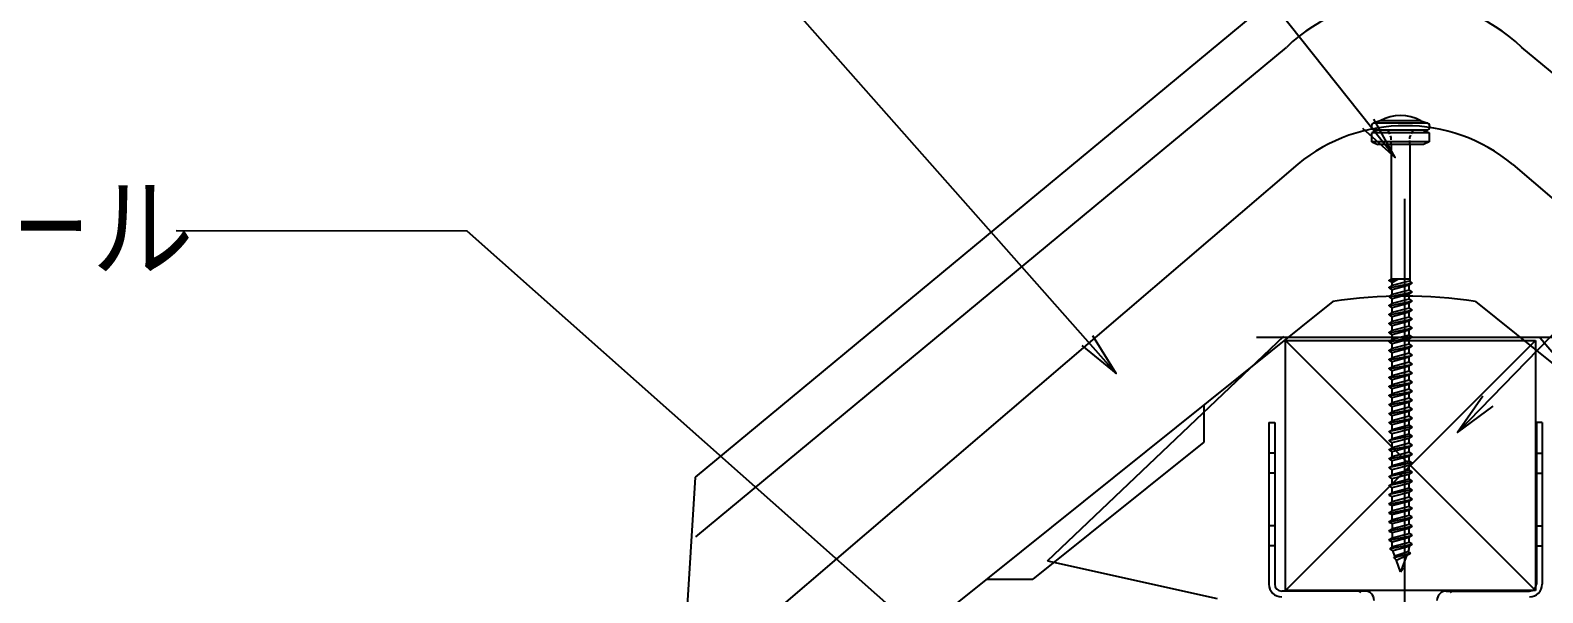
# Model space of a CAD drawing. Extents: x -1727 to 4652, y -2317 to 2357.
# Drawn here: x 3487.6 to 3747.7, y 662.1 to 758.9 of the extents above; entities that cross this region are included whole.
import ezdxf

# ---------------------------------------------------------------- set-up
doc = ezdxf.new("R2010")
doc.units = 0
doc.header["$LTSCALE"] = 5
doc.linetypes.add('DASHDOT', pattern=[43, 40, -1, 1, -1])
doc.linetypes.add('DASHED', pattern=[7, 6, -1])
for name, color, linetype in [('0-1', 7, 'CONTINUOUS'), ('0-2', 7, 'CONTINUOUS'), ('0-3', 7, 'CONTINUOUS'), ('0-4', 7, 'CONTINUOUS')]:
    doc.layers.add(name, color=color, linetype=linetype)
doc.styles.get("Standard").update_dxf_attribs({"font": 'txt.shx', "bigfont": 'extfont.shx'})

msp = doc.modelspace()

# ---------------------------------------------------------------- linework, layer by layer
at = {"layer": '0-1', "color": 4, "linetype": 'CONTINUOUS'}
for p, q in [((3718.241, 742.3916), (3718.2411, 742.1915)), ((3719.316, 741.6916), (3718.3162, 741.1916)), ((3728.1661, 741.1934), (3718.3162, 741.1916)), ((3718.3165, 739.6916), (3718.3162, 741.1916)), ((3719.7409, 743.2919), (3718.5688, 742.8615)), ((3727.741, 742.8931), (3718.741, 742.8915)), ((3727.7412, 741.6931), (3718.7412, 741.6915)), ((3726.7408, 743.2931), (3719.7409, 743.2919)), ((3721.3892, 741.002), (3721.0902, 741.6919)), ((3725.1062, 741.0326), (3725.3922, 741.6927)), ((3726.7408, 743.2931), (3727.9129, 742.8631)), ((3727.1661, 741.693), (3728.1661, 741.1934)), ((3728.1661, 741.1934), (3728.1664, 739.6934)), ((3728.2409, 742.3934), (3728.241, 742.1933)), ((3728.1664, 739.6934), (3718.3165, 739.6916)), ((3718.3165, 739.6916), (3719.3165, 739.1917)), ((3727.1666, 739.1931), (3719.3165, 739.1917)), ((3721.6413, 740.4221), (3721.5164, 740.7122)), ((3721.6413, 740.012), (3721.6413, 740.4221)), ((3721.6415, 739.1921), (3721.6414, 739.8521)), ((3721.6415, 739.1921), (3721.6455, 716.192)), ((3724.8414, 740.4227), (3725.0114, 740.8127)), ((3724.8414, 740.1827), (3724.8414, 740.4227)), ((3724.8416, 739.1927), (3724.8415, 739.8728)), ((3724.8416, 739.1927), (3724.8457, 715.7426)), ((3728.1664, 739.6934), (3727.1666, 739.1931)), ((3721.2958, 715.8619), (3721.7107, 716.1122)), ((3721.2958, 715.7719), (3722.3137, 716.0223)), ((3721.2958, 715.7719), (3721.2958, 715.8619)), ((3721.7837, 715.4822), (3721.2958, 715.7719)), ((3721.296, 714.5521), (3725.1959, 715.3328)), ((3721.6455, 716.192), (3721.7107, 716.1122)), ((3722.0788, 716.0223), (3721.7107, 716.1122)), ((3721.7838, 714.932), (3721.7836, 715.8221)), ((3721.7837, 715.4822), (3722.8036, 716.0224)), ((3724.7086, 715.7125), (3721.7838, 714.932)), ((3724.8457, 716.0228), (3722.0788, 716.0223)), ((3724.7086, 715.7125), (3725.1959, 715.4327)), ((3725.1959, 715.3328), (3724.7087, 715.0525)), ((3725.1959, 715.4327), (3725.1959, 715.3328)), ((3721.296, 714.652), (3721.7838, 714.932)), ((3721.296, 714.5521), (3721.296, 714.652)), ((3721.296, 714.5521), (3721.7839, 714.272)), ((3721.2963, 713.002), (3725.1962, 713.7827)), ((3721.2963, 713.1019), (3721.784, 713.3822)), ((3721.2963, 713.002), (3721.2963, 713.1019)), ((3721.2963, 713.002), (3721.7842, 712.7222)), ((3721.7839, 714.272), (3724.7087, 715.0525)), ((3721.784, 713.3822), (3721.7839, 714.272)), ((3724.7089, 714.1627), (3721.784, 713.3822)), ((3721.7842, 712.7222), (3724.709, 713.5027)), ((3721.7843, 711.8321), (3721.7842, 712.7222)), ((3724.7092, 712.6126), (3721.7843, 711.8321)), ((3724.7089, 714.1627), (3724.7087, 715.0525)), ((3724.7089, 714.1627), (3725.1962, 713.8826)), ((3725.1962, 713.7827), (3724.709, 713.5027)), ((3724.7092, 712.6126), (3724.709, 713.5027)), ((3724.7092, 712.6126), (3725.1964, 712.3328)), ((3725.1962, 713.8826), (3725.1962, 713.7827)), ((3721.2966, 711.4519), (3725.1964, 712.2326)), ((3721.2966, 711.5521), (3721.7843, 711.8321)), ((3721.2966, 711.4519), (3721.2966, 711.5521)), ((3721.2966, 711.4519), (3721.7844, 711.1721)), ((3721.2968, 710.002), (3721.7846, 710.282)), ((3721.2969, 709.9021), (3721.2968, 710.002)), ((3721.2969, 709.9021), (3725.1967, 710.6828)), ((3721.7844, 711.1721), (3724.7093, 711.9526)), ((3721.7846, 710.282), (3721.7844, 711.1721)), ((3724.7094, 711.0625), (3721.7846, 710.282)), ((3721.7847, 709.622), (3724.7096, 710.4025)), ((3725.1964, 712.2326), (3724.7093, 711.9526)), ((3724.7094, 711.0625), (3724.7093, 711.9526)), ((3724.7094, 711.0625), (3725.1967, 710.7827)), ((3725.1967, 710.6828), (3724.7096, 710.4025)), ((3724.7097, 709.5127), (3724.7096, 710.4025)), ((3725.1964, 712.3328), (3725.1964, 712.2326)), ((3725.1967, 710.7827), (3725.1967, 710.6828)), ((3721.2969, 709.9021), (3721.7847, 709.622)), ((3721.2971, 708.352), (3725.197, 709.1327)), ((3721.2971, 708.4519), (3721.7849, 708.7322)), ((3721.2971, 708.352), (3721.2971, 708.4519)), ((3721.2971, 708.352), (3721.785, 708.0722)), ((3721.2974, 706.8019), (3725.1973, 707.5826)), ((3721.7849, 708.7322), (3721.7847, 709.622)), ((3724.7097, 709.5127), (3721.7849, 708.7322)), ((3721.785, 708.0722), (3724.7098, 708.8527)), ((3721.7851, 707.1821), (3721.785, 708.0722)), ((3724.71, 707.9626), (3721.7851, 707.1821)), ((3724.7097, 709.5127), (3725.197, 709.2326)), ((3725.197, 709.1327), (3724.7098, 708.8527)), ((3724.71, 707.9626), (3724.7098, 708.8527)), ((3724.71, 707.9626), (3725.1972, 707.6828)), ((3725.1973, 707.5826), (3724.7101, 707.3026)), ((3725.197, 709.2326), (3725.197, 709.1327)), ((3725.1972, 707.6828), (3725.1973, 707.5826)), ((3721.2974, 706.9021), (3721.7851, 707.1821)), ((3721.2974, 706.8019), (3721.2974, 706.9021)), ((3721.2974, 706.8019), (3721.7852, 706.5221)), ((3721.2977, 705.2521), (3725.1975, 706.0328)), ((3721.2977, 705.352), (3721.7854, 705.632)), ((3721.2977, 705.2521), (3721.2977, 705.352)), ((3721.2977, 705.2521), (3721.7855, 704.972)), ((3721.7852, 706.5221), (3724.7101, 707.3026)), ((3721.7854, 705.632), (3721.7852, 706.5221)), ((3724.7103, 706.4125), (3721.7854, 705.632)), ((3721.7855, 704.972), (3724.7104, 705.7525)), ((3721.7857, 704.0822), (3721.7855, 704.972)), ((3724.7105, 704.8627), (3721.7857, 704.0822)), ((3724.7103, 706.4125), (3724.7101, 707.3026)), ((3724.7103, 706.4125), (3725.1975, 706.1228)), ((3725.1975, 706.0328), (3724.7104, 705.7525)), ((3724.7105, 704.8627), (3724.7104, 705.7525)), ((3724.7105, 704.8627), (3725.1978, 704.5727)), ((3725.1975, 706.1228), (3725.1975, 706.0328)), ((3721.2979, 703.702), (3725.1978, 704.4827)), ((3721.2979, 703.8019), (3721.7857, 704.0822)), ((3721.2979, 703.702), (3721.2979, 703.8019)), ((3721.2979, 703.702), (3721.7858, 703.4222)), ((3721.2982, 702.1519), (3725.1981, 702.9326)), ((3721.2982, 702.2521), (3721.786, 702.5321)), ((3721.2982, 702.1519), (3721.2982, 702.2521)), ((3721.7858, 703.4222), (3724.7107, 704.2027)), ((3721.786, 702.5321), (3721.7858, 703.4222)), ((3724.7108, 703.3126), (3721.786, 702.5321)), ((3721.7861, 701.8721), (3724.7109, 702.6526)), ((3725.1978, 704.4827), (3724.7107, 704.2027)), ((3724.7108, 703.3126), (3724.7107, 704.2027)), ((3724.7108, 703.3126), (3725.1981, 703.0226)), ((3725.1981, 702.9326), (3724.7109, 702.6526)), ((3724.7111, 701.7625), (3724.7109, 702.6526)), ((3725.1978, 704.5727), (3725.1978, 704.4827)), ((3725.1981, 703.0226), (3725.1981, 702.9326)), ((3721.2982, 702.1519), (3721.7861, 701.8721)), ((3721.2985, 700.6021), (3725.1984, 701.3828)), ((3721.2985, 700.702), (3721.7862, 700.982)), ((3721.2985, 700.6021), (3721.2985, 700.702)), ((3721.2985, 700.6021), (3721.7863, 700.322)), ((3721.2988, 699.052), (3725.1986, 699.8327)), ((3721.7862, 700.982), (3721.7861, 701.8721)), ((3724.7111, 701.7625), (3721.7862, 700.982)), ((3721.7863, 700.322), (3724.7112, 701.1025)), ((3721.7865, 699.4322), (3721.7863, 700.322)), ((3724.7114, 700.2127), (3721.7865, 699.4322)), ((3724.7111, 701.7625), (3725.1983, 701.4728)), ((3725.1984, 701.3828), (3724.7112, 701.1025)), ((3724.7114, 700.2127), (3724.7112, 701.1025)), ((3724.7114, 700.2127), (3725.1986, 699.9227)), ((3725.1986, 699.8327), (3724.7115, 699.5527)), ((3725.1983, 701.4728), (3725.1984, 701.3828)), ((3725.1986, 699.9227), (3725.1986, 699.8327)), ((3721.2988, 699.1519), (3721.7865, 699.4322)), ((3721.2988, 699.052), (3721.2988, 699.1519)), ((3721.2988, 699.052), (3721.7866, 698.7722)), ((3721.299, 697.5019), (3725.1989, 698.2826)), ((3721.299, 697.6021), (3721.7868, 697.8821)), ((3721.299, 697.5019), (3721.299, 697.6021)), ((3721.299, 697.5019), (3721.7869, 697.2221)), ((3721.7866, 698.7722), (3724.7115, 699.5527)), ((3721.7868, 697.8821), (3721.7866, 698.7722)), ((3724.7116, 698.6626), (3721.7868, 697.8821)), ((3721.7869, 697.2221), (3724.7118, 697.9927)), ((3721.787, 696.332), (3721.7869, 697.2221)), ((3724.7119, 697.1026), (3721.787, 696.332)), ((3724.7116, 698.6626), (3724.7115, 699.5527)), ((3724.7116, 698.6626), (3725.1989, 698.3726)), ((3725.1989, 698.2826), (3724.7118, 697.9927)), ((3724.7119, 697.1026), (3724.7118, 697.9927)), ((3724.7119, 697.1026), (3725.1992, 696.8228)), ((3725.1989, 698.3726), (3725.1989, 698.2826)), ((3721.2993, 695.9521), (3725.1992, 696.7328)), ((3721.2993, 696.052), (3721.787, 696.332)), ((3721.2993, 695.9521), (3721.2993, 696.052)), ((3721.2993, 695.9521), (3721.7872, 695.672)), ((3721.2996, 694.402), (3725.1995, 695.1827)), ((3721.2996, 694.5019), (3721.7873, 694.7822)), ((3721.2996, 694.402), (3721.2996, 694.5019)), ((3721.2996, 694.402), (3721.7874, 694.1222)), ((3721.7872, 695.672), (3724.712, 696.4426)), ((3721.7873, 694.7822), (3721.7872, 695.672)), ((3724.7122, 695.5525), (3721.7873, 694.7822)), ((3721.7874, 694.1222), (3724.7123, 694.8925)), ((3725.1992, 696.7328), (3724.712, 696.4426)), ((3724.7122, 695.5525), (3724.712, 696.4426)), ((3724.7122, 695.5525), (3725.1994, 695.2727)), ((3725.1995, 695.1827), (3724.7123, 694.8925)), ((3724.7125, 694.0027), (3724.7123, 694.8925)), ((3725.1992, 696.8228), (3725.1992, 696.7328)), ((3725.1994, 695.2727), (3725.1995, 695.1827)), ((3721.2998, 692.9521), (3721.7876, 693.2321)), ((3721.2999, 692.8519), (3721.2998, 692.9521)), ((3721.2999, 692.8519), (3725.1997, 693.6326)), ((3721.2999, 692.8519), (3721.7877, 692.5721)), ((3721.3001, 691.3021), (3725.2, 692.0828)), ((3721.7876, 693.2321), (3721.7874, 694.1222)), ((3724.7125, 694.0027), (3721.7876, 693.2321)), ((3721.7877, 692.5721), (3724.7126, 693.3427)), ((3721.7879, 691.682), (3721.7877, 692.5721)), ((3724.7127, 692.4526), (3721.7879, 691.682)), ((3721.788, 691.022), (3724.7128, 691.7926)), ((3724.7125, 694.0027), (3725.1997, 693.7226)), ((3725.1997, 693.6326), (3724.7126, 693.3427)), ((3724.7127, 692.4526), (3724.7126, 693.3427)), ((3724.7127, 692.4526), (3725.2, 692.1728)), ((3725.2, 692.0828), (3724.7128, 691.7926)), ((3724.713, 690.9025), (3724.7128, 691.7926)), ((3725.1997, 693.7226), (3725.1997, 693.6326)), ((3725.2, 692.1728), (3725.2, 692.0828)), ((3721.3001, 691.402), (3721.7879, 691.682)), ((3721.3001, 691.3021), (3721.3001, 691.402)), ((3721.3001, 691.3021), (3721.788, 691.022)), ((3725.2003, 690.6227), (3721.3004, 689.8519)), ((3721.3004, 689.8519), (3721.7881, 690.1322)), ((3721.3004, 689.752), (3721.3004, 689.8519)), ((3721.3004, 689.752), (3721.7883, 689.4722)), ((3721.7881, 690.1322), (3721.788, 691.022)), ((3724.713, 690.9025), (3721.7881, 690.1322)), ((3721.7883, 689.4722), (3724.7131, 690.2425)), ((3721.7884, 688.5821), (3721.7883, 689.4722)), ((3724.7133, 689.3527), (3721.7884, 688.5821)), ((3724.713, 690.9025), (3725.2003, 690.6227)), ((3725.2003, 690.5327), (3724.7131, 690.2425)), ((3724.7133, 689.3527), (3724.7131, 690.2425)), ((3724.7133, 689.3527), (3725.2005, 689.0726)), ((3725.2003, 690.6227), (3725.2003, 690.5327)), ((3725.2005, 689.0726), (3721.3007, 688.3021)), ((3721.3007, 688.3021), (3721.7884, 688.5821)), ((3721.3007, 688.2019), (3721.3007, 688.3021)), ((3721.3007, 688.2019), (3721.7885, 687.9221)), ((3721.3009, 686.752), (3721.7887, 687.032)), ((3721.301, 686.6521), (3721.3009, 686.752)), ((3721.301, 686.6521), (3725.2008, 687.4226)), ((3721.301, 686.6521), (3721.7888, 686.372)), ((3721.7885, 687.9221), (3724.7134, 688.6927)), ((3721.7887, 687.032), (3721.7885, 687.9221)), ((3724.7136, 687.8026), (3721.7887, 687.032)), ((3721.7888, 686.372), (3724.7137, 687.1426)), ((3725.2005, 688.9727), (3724.7134, 688.6927)), ((3724.7136, 687.8026), (3724.7134, 688.6927)), ((3724.7136, 687.8026), (3725.2008, 687.5228)), ((3725.2008, 687.4226), (3724.7137, 687.1426)), ((3724.7138, 686.2525), (3724.7137, 687.1426)), ((3725.2005, 689.0726), (3725.2005, 688.9727)), ((3725.2008, 687.5228), (3725.2008, 687.4226)), ((3721.3012, 685.102), (3725.2011, 685.8728)), ((3721.3012, 685.2019), (3721.789, 685.4822)), ((3721.3012, 685.102), (3721.3012, 685.2019)), ((3721.3012, 685.102), (3721.7891, 684.8222)), ((3725.2013, 684.4226), (3721.3015, 683.6521)), ((3721.789, 685.4822), (3721.7888, 686.372)), ((3724.7138, 686.2525), (3721.789, 685.4822)), ((3721.7891, 684.8222), (3724.7139, 685.5925)), ((3721.7892, 683.9321), (3721.7891, 684.8222)), ((3724.7141, 684.7027), (3721.7892, 683.9321)), ((3721.7894, 683.2721), (3724.7142, 684.0427)), ((3724.7138, 686.2525), (3725.2011, 685.9727)), ((3725.2011, 685.8728), (3724.7139, 685.5925)), ((3724.7141, 684.7027), (3724.7139, 685.5925)), ((3724.7141, 684.7027), (3725.2013, 684.4226)), ((3725.2014, 684.3227), (3724.7142, 684.0427)), ((3724.7144, 683.1526), (3724.7142, 684.0427)), ((3725.2011, 685.9727), (3725.2011, 685.8728)), ((3725.2013, 684.4226), (3725.2014, 684.3227)), ((3721.3015, 683.6521), (3721.7892, 683.9321)), ((3721.3015, 683.5519), (3721.3015, 683.6521)), ((3721.3015, 683.5519), (3721.7894, 683.2721)), ((3725.2016, 682.8728), (3721.3018, 682.102)), ((3721.3018, 682.102), (3721.7895, 682.382)), ((3721.3018, 682.0021), (3721.3018, 682.102)), ((3721.3018, 682.0021), (3721.7896, 681.722)), ((3721.7895, 682.382), (3721.7894, 683.2721)), ((3724.7144, 683.1526), (3721.7895, 682.382)), ((3721.7896, 681.722), (3724.7145, 682.4926)), ((3721.7898, 680.8322), (3721.7896, 681.722)), ((3724.7146, 681.6025), (3721.7898, 680.8322)), ((3724.7144, 683.1526), (3725.2016, 682.8728)), ((3725.2016, 682.7726), (3724.7145, 682.4926)), ((3724.7146, 681.6025), (3724.7145, 682.4926)), ((3724.7146, 681.6025), (3725.2019, 681.3227)), ((3725.2016, 682.8728), (3725.2016, 682.7726)), ((3725.2019, 681.3227), (3721.302, 680.5519)), ((3721.302, 680.5519), (3721.7898, 680.8322)), ((3721.3021, 680.452), (3721.302, 680.5519)), ((3721.3021, 680.452), (3721.7899, 680.1722)), ((3725.2022, 679.7726), (3721.3023, 679.0021)), ((3721.3023, 679.0021), (3721.7901, 679.2821)), ((3721.3023, 678.9019), (3721.3023, 679.0021)), ((3721.3023, 678.9019), (3721.7902, 678.6221)), ((3721.7899, 680.1722), (3724.7148, 680.9425)), ((3721.7901, 679.2821), (3721.7899, 680.1722)), ((3724.7149, 680.0527), (3721.7901, 679.2821)), ((3721.7902, 678.6221), (3724.715, 679.3927)), ((3725.2019, 681.2228), (3724.7148, 680.9425)), ((3724.7149, 680.0527), (3724.7148, 680.9425)), ((3724.7149, 680.0527), (3725.2022, 679.7726)), ((3725.2022, 679.6727), (3724.715, 679.3927)), ((3724.7152, 678.5026), (3724.715, 679.3927)), ((3725.2019, 681.3227), (3725.2019, 681.2228)), ((3725.2022, 679.7726), (3725.2022, 679.6727)), ((3721.3026, 677.3521), (3725.2025, 678.1226)), ((3721.3026, 677.452), (3721.7903, 677.732)), ((3721.3026, 677.3521), (3721.3026, 677.452)), ((3721.3026, 677.3521), (3721.7904, 677.072)), ((3721.3029, 675.802), (3725.2027, 676.5728)), ((3721.3029, 675.9019), (3721.7906, 676.1822)), ((3721.7903, 677.732), (3721.7902, 678.6221)), ((3724.7152, 678.5026), (3721.7903, 677.732)), ((3721.7904, 677.072), (3724.7153, 677.8426)), ((3721.7906, 676.1822), (3721.7904, 677.072)), ((3724.7155, 676.9525), (3721.7906, 676.1822)), ((3721.7907, 675.5222), (3724.7156, 676.2925)), ((3724.7152, 678.5026), (3725.2024, 678.2228)), ((3725.2025, 678.1226), (3724.7153, 677.8426)), ((3724.7155, 676.9525), (3724.7153, 677.8426)), ((3724.7155, 676.9525), (3725.2027, 676.6727)), ((3725.2027, 676.5728), (3724.7156, 676.2925)), ((3724.7157, 675.4027), (3724.7156, 676.2925)), ((3725.2024, 678.2228), (3725.2025, 678.1226)), ((3725.2027, 676.6727), (3725.2027, 676.5728)), ((3721.3029, 675.802), (3721.3029, 675.9019)), ((3721.3029, 675.802), (3721.7907, 675.5222)), ((3725.203, 675.0227), (3721.3031, 674.2519)), ((3721.3031, 674.3521), (3721.7939, 674.6321)), ((3721.3031, 674.2519), (3721.3031, 674.3521)), ((3721.3031, 674.2519), (3721.7922, 673.9721)), ((3721.7909, 674.6321), (3721.7907, 675.5222)), ((3724.7157, 675.4027), (3721.7909, 674.6321)), ((3721.791, 673.9721), (3724.7159, 674.7427)), ((3721.791, 673.9721), (3721.7912, 673.082)), ((3724.716, 673.8526), (3721.7912, 673.082)), ((3725.203, 675.0227), (3724.712, 674.7427)), ((3725.203, 675.1226), (3724.7148, 675.4027)), ((3725.2033, 673.5728), (3724.7151, 673.8526)), ((3724.716, 673.8526), (3724.7159, 674.7427)), ((3725.203, 675.1226), (3725.203, 675.0227)), ((3725.2033, 673.5728), (3725.2033, 673.4726)), ((3725.2033, 673.4726), (3721.3034, 672.7021)), ((3721.3034, 672.7921), (3721.7942, 673.082)), ((3721.3034, 672.7021), (3721.3034, 672.7921)), ((3721.3034, 672.7021), (3721.7925, 672.422)), ((3721.3037, 671.152), (3725.2036, 671.9228)), ((3721.3037, 671.242), (3721.7944, 671.5322)), ((3721.3037, 671.152), (3721.3037, 671.242)), ((3721.3037, 671.152), (3721.7927, 670.8722)), ((3721.7913, 672.422), (3724.7161, 673.1926)), ((3721.7913, 672.422), (3721.7914, 671.5322)), ((3721.7914, 671.5322), (3724.7163, 672.3025)), ((3721.7915, 670.8722), (3724.7164, 671.6425)), ((3725.2033, 673.4726), (3724.7122, 673.1926)), ((3725.2036, 671.9228), (3724.7125, 671.6425)), ((3725.2035, 672.0227), (3724.7154, 672.3025)), ((3724.7163, 672.3025), (3724.7161, 673.1926)), ((3724.7166, 670.7527), (3724.7164, 671.6425)), ((3725.2035, 672.0227), (3725.2036, 671.9228)), ((3721.43, 669.632), (3721.9178, 669.3522)), ((3721.7917, 669.9821), (3721.4407, 669.722)), ((3721.4408, 669.6221), (3721.4407, 669.722)), ((3725.2038, 670.3727), (3721.4408, 669.6221)), ((3721.7917, 669.9821), (3721.7915, 670.8722)), ((3724.7166, 670.7527), (3721.7917, 669.9821)), ((3721.9169, 669.3522), (3724.7167, 670.0927)), ((3722.2681, 668.3823), (3721.9169, 669.3522)), ((3722.2681, 668.3823), (3722.0971, 668.2023)), ((3724.8861, 668.8127), (3722.1352, 668.1123)), ((3724.5188, 669.1525), (3722.2681, 668.3823)), ((3724.1941, 668.4127), (3722.5502, 667.6123)), ((3724.2661, 668.4625), (3723.2547, 665.6825)), ((3724.8861, 668.8127), (3724.1941, 668.4127)), ((3724.6559, 669.5326), (3724.5188, 669.1525)), ((3724.929, 668.9228), (3724.5188, 669.1525)), ((3725.2038, 670.3727), (3724.7128, 670.0927)), ((3725.2038, 670.4726), (3724.7157, 670.7527)), ((3724.7167, 670.0927), (3724.7167, 669.8725)), ((3724.929, 668.9228), (3724.8861, 668.8127)), ((3725.2038, 670.4726), (3725.2038, 670.3727)), ((3722.1352, 668.1123), (3722.0971, 668.2023)), ((3722.5502, 667.6123), (3722.1352, 668.1123)), ((3723.2547, 665.6825), (3722.5502, 667.6123)), ((3723.2547, 665.6825), (3723.6296, 666.1926)), ((3723.6296, 666.1926), (3723.5605, 666.5225))]:
    msp.add_line(p, q, dxfattribs=at)
at = {"layer": '0-1', "color": 7, "linetype": 'CONTINUOUS'}
for p, q in [((3662.5412, 667.6017), (3703.1951, 706.22)), ((3698.4792, 706.0507), (3750.717, 706.0507)), ((3703.4521, 705.4864), (3746.4521, 662.4864)), ((3746.4521, 705.4864), (3703.4521, 662.4864)), ((3779.8586, 667.5917), (3747.2399, 705.9098)), ((3662.5412, 667.6017), (3691.6875, 661.0809))]:
    msp.add_line(p, q, dxfattribs=at)
at = {"layer": '0-1', "color": 3, "linetype": 'CONTINUOUS'}
for p, q in [((3703.4521, 705.4864), (3746.4521, 705.4864)), ((3703.4521, 662.4864), (3703.4521, 705.4864)), ((3746.4521, 705.4864), (3746.4521, 662.4864)), ((3746.4521, 662.4864), (3703.4521, 662.4864))]:
    msp.add_line(p, q, dxfattribs=at)
at = {"layer": '0-1', "color": 6, "linetype": 'CONTINUOUS'}
for p, q in [((3700.609, 691.3733), (3701.609, 691.3733)), ((3700.609, 691.3733), (3700.609, 663.5733)), ((3701.609, 691.3733), (3701.609, 663.5733)), ((3747.609, 691.3733), (3746.609, 691.3733)), ((3746.609, 691.3733), (3746.609, 663.5733)), ((3747.609, 691.3733), (3747.609, 663.5733)), ((3717.109, 662.3733), (3702.809, 662.3733)), ((3731.109, 662.3733), (3745.409, 662.3733))]:
    msp.add_line(p, q, dxfattribs=at)
at = {"layer": '0-1', "color": 6, "linetype": 'DASHED'}
for p, q in [((3701.609, 686.0733), (3700.609, 686.0733)), ((3746.609, 686.0733), (3747.609, 686.0733)), ((3701.609, 682.6733), (3700.609, 682.6733)), ((3746.609, 682.6733), (3747.609, 682.6733)), ((3701.609, 673.5733), (3700.609, 673.5733)), ((3746.609, 673.5733), (3747.609, 673.5733)), ((3701.609, 670.1733), (3700.609, 670.1733)), ((3746.609, 670.1733), (3747.609, 670.1733))]:
    msp.add_line(p, q, dxfattribs=at)
at = {"layer": '0-1', "color": 4, "linetype": 'CONTINUOUS'}
for centre, radius, start, end in [((3723.2421, 736.9325), 7.2555, 61.1686, 118.8521), ((3718.7411, 742.3917), 0.5001, 90.0101, 180.0101), ((3718.7412, 742.1916), 0.5001, 180.0101, 270.0101), ((3727.7411, 742.3933), 0.5001, 0.0101, 90.0101), ((3727.7412, 742.1932), 0.5001, 270.0101, 360.0101), ((3723.7168, 669.8724), 0.9999, 340.0101, 360.0101)]:
    msp.add_arc(centre, radius, start, end, dxfattribs=at)
at = {"layer": '0-1', "color": 6, "linetype": 'CONTINUOUS'}
for centre, radius, start, end in [((3702.809, 663.5733), 2.2, 180, 270), ((3702.809, 663.5733), 1.2, 180, 270), ((3745.409, 663.5733), 2.2, 270, 360), ((3745.409, 663.5733), 1.2, 270, 360), ((3717.109, 660.7733), 1.6, 0, 90), ((3731.109, 660.7733), 1.6, 90, 180)]:
    msp.add_arc(centre, radius, start, end, dxfattribs=at)
at = {"layer": '0-1', "color": 6, "linetype": 'DASHED'}
for centre, start, end in [((3715.709, 661.3733), 45, 90), ((3732.509, 661.3733), 90, 135)]:
    msp.add_arc(centre, 1, start, end, dxfattribs=at)
at = {"layer": '0-2', "color": 2, "linetype": 'CONTINUOUS'}
for p, q in [((3602.0015, 681.9613), (3701.4045, 764.4153)), ((3602.1035, 671.7263), (3703.6085, 755.9233)), ((3845.5855, 671.7263), (3744.0815, 755.9233)), ((3705.5665, 735.8233), (3616.3445, 659.4163)), ((3742.5475, 735.7843), (3831.3445, 659.4943)), ((3711.5845, 712.1733), (3617.1415, 636.4163)), ((3736.1045, 712.1733), (3831.0325, 636.0273)), ((3689.4485, 694.4163), (3689.4485, 688.0073)), ((3689.4485, 688.0073), (3660.0395, 664.4163)), ((3599.1655, 636.4163), (3602.0015, 681.9613)), ((3652.0485, 664.4163), (3660.0395, 664.4163))]:
    msp.add_line(p, q, dxfattribs=at)
for centre, radius, start, end in [((3723.8445, 734.8393), 29.224, 46.1742, 133.826), ((3724.0335, 713.3693), 29.073, 50.4447, 129.436), ((3723.8445, 634.4753), 78.659, 81.0331, 98.9669)]:
    msp.add_arc(centre, radius, start, end, dxfattribs=at)
at = {"layer": '0-3', "color": 7, "linetype": 'CONTINUOUS'}
for points in [[(3722.3345, 736.9463), (3581.4237, 914.2309), (3551.4237, 914.2309)], [(3733.0394, 689.6662), (3849.9588, 810.1068), (3899.9588, 810.1023)], [(3674.352, 699.8136), (3580.4805, 806.1025), (3530.4805, 806.1071)], [(3716.6892, 742.0398), (3722.3345, 736.9463), (3718.6463, 743.5954)], [(3674.1098, 625.373), (3562.7477, 724.3228), (3512.7477, 724.3273)], [(3668.4503, 704.6076), (3674.352, 699.8136), (3670.3241, 706.2625)], [(3737.3666, 695.9183), (3733.0394, 689.6662), (3739.1604, 694.1769)]]:
    msp.add_lwpolyline(points, dxfattribs=at)
at = {"layer": '0-4', "color": 4, "linetype": 'DASHDOT'}
msp.add_line((3723.9586, 374.8775), (3723.9586, 729.8562), dxfattribs=at)

# ---------------------------------------------------------------- texts
at = {"layer": '0-3', "color": 7}
msp.add_text('ハイロール', height=16, rotation=359.9948, dxfattribs=at).set_placement((3427.7469, 716.335))

doc.saveas('drawing.dxf')
